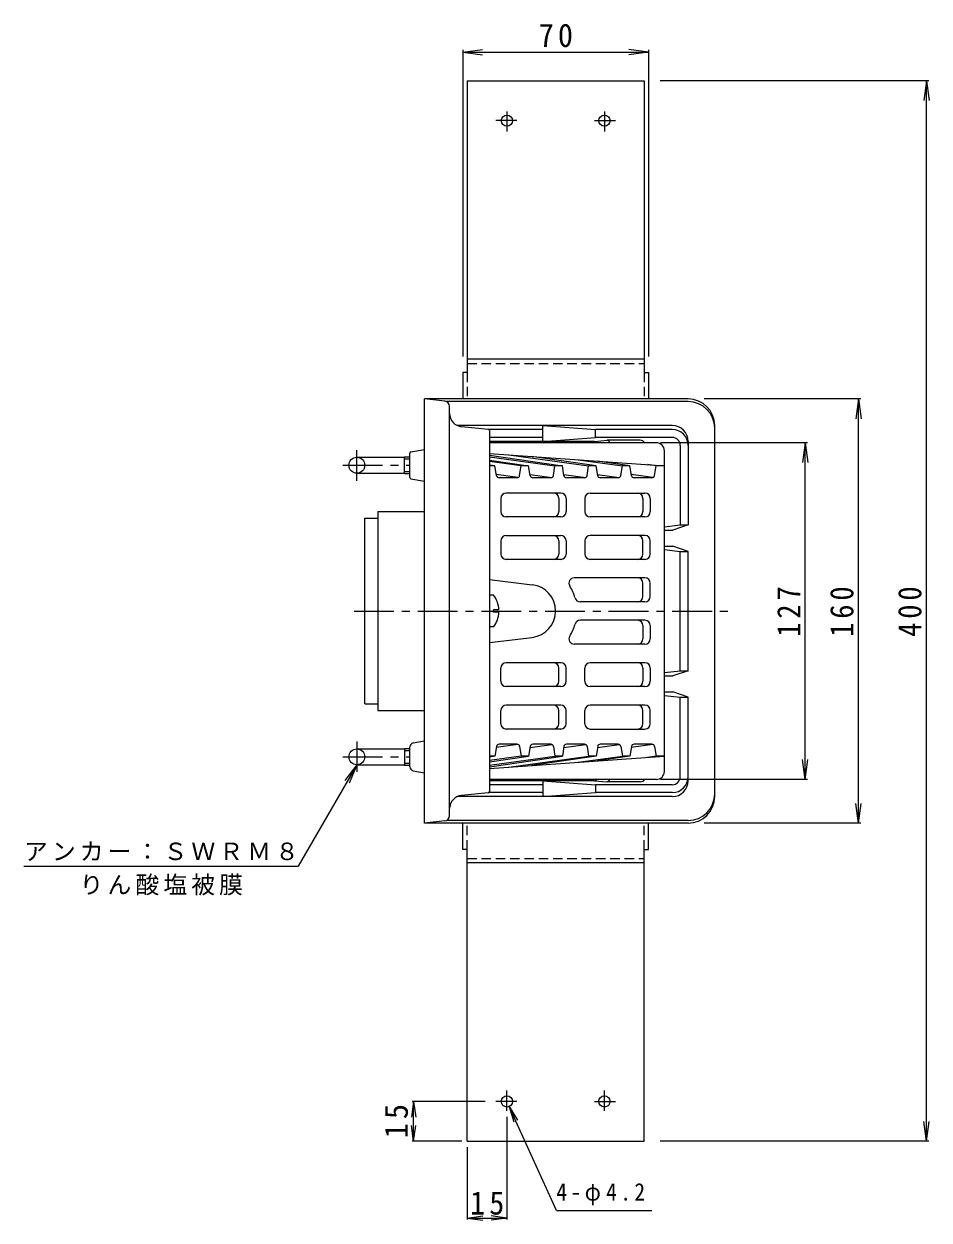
# Model space of a CAD drawing. Units: millimetres, scale not verified. Extents: x -626 to 748, y -582 to 489.
# Drawn here: x -589.4 to -247.9, y 5 to 456.2 of the extents above; entities that cross this region are included whole.
import ezdxf

# ---------------------------------------------------------------- set-up
doc = ezdxf.new("R2010")
doc.units = ezdxf.units.MM
doc.header["$LTSCALE"] = 3
doc.linetypes.add('CHAIN1', pattern=[8, 5, -1, 1, -1])
doc.linetypes.add('DASHED1', pattern=[1.8, 1.2, -0.6])
for name, color, linetype, lineweight in [('3-0', 4, 'Continuous', 9), ('3-2', 6, 'Continuous', 9), ('3-4', 7, 'Continuous', 9), ('3-5', 7, 'Continuous', 9), ('3-A', 2, 'Continuous', 9), ('3-B', 3, 'Continuous', 9), ('3-F', 7, 'Continuous', 9)]:
    doc.layers.add(name, color=color, linetype=linetype, lineweight=lineweight)
doc.styles.add('ＭＳ ゴシック', font='')
doc.styles.get('ＭＳ ゴシック').set_extended_font_data('MS Gothic')

msp = doc.modelspace()

# ---------------------------------------------------------------- linework, layer by layer
at = {"layer": '3-0'}
for p, q in [((-338.774, 314.726), (-438.274, 314.726)), ((-430.565, 313.914), (-438.274, 314.726)), ((-438.274, 154.726), (-438.274, 314.726)), ((-338.774, 313.726), (-429.904, 313.726)), ((-428.774, 157.526), (-428.774, 311.925)), ((-344.775, 304.726), (-425.902, 304.726)), ((-414.225, 303.271), (-424.272, 304.275)), ((-393.651, 303.226), (-414.062, 303.226)), ((-413.775, 302.773), (-413.775, 166.678)), ((-393.651, 304.726), (-373.775, 303.226)), ((-393.651, 298.726), (-393.651, 304.726)), ((-373.775, 300.226), (-373.775, 303.226)), ((-344.775, 303.226), (-373.775, 303.226)), ((-328.775, 164.726), (-328.775, 304.726)), ((-393.651, 300.226), (-413.775, 300.226)), ((-374.137, 298.726), (-413.775, 298.726)), ((-393.651, 298.726), (-373.775, 300.226)), ((-374.137, 298.726), (-369.37, 299.126)), ((-344.774, 300.226), (-373.775, 300.226)), ((-356.884, 299.126), (-369.37, 299.126)), ((-338.775, 298.726), (-338.775, 267.226)), ((-443.774, 285.143), (-443.774, 294.308)), ((-443.364, 294.8), (-438.274, 295.726)), ((-341.775, 297.226), (-341.775, 267.226)), ((-463.774, 292.725), (-445.774, 292.725)), ((-445.774, 286.551), (-445.774, 292.9)), ((-445.774, 292.9), (-443.774, 292.9)), ((-445.774, 292.086), (-443.774, 292.086)), ((-463.774, 286.725), (-445.774, 286.725)), ((-445.774, 287.366), (-443.774, 287.366)), ((-445.774, 286.551), (-443.774, 286.551)), ((-443.364, 284.651), (-438.274, 283.726)), ((-455.826, 272.226), (-438.274, 272.226)), ((-455.826, 272.226), (-455.826, 197.226)), ((-460.774, 199.726), (-460.774, 269.726)), ((-460.774, 269.726), (-455.826, 269.726)), ((-347.774, 266.554), (-341.775, 267.226)), ((-338.775, 267.226), (-344.514, 265.226)), ((-341.775, 267.226), (-338.775, 267.226)), ((-347.774, 265.226), (-344.514, 265.226)), ((-347.774, 259.226), (-344.514, 259.226)), ((-347.774, 257.897), (-341.775, 257.226)), ((-338.775, 257.226), (-344.514, 259.226)), ((-341.775, 257.226), (-338.775, 257.226)), ((-341.775, 212.226), (-341.775, 257.226)), ((-338.775, 212.226), (-338.775, 257.226)), ((-347.774, 211.554), (-341.775, 212.226)), ((-338.775, 212.226), (-344.514, 210.226)), ((-341.775, 212.226), (-338.775, 212.226)), ((-347.774, 210.226), (-344.514, 210.226)), ((-347.774, 204.225), (-344.514, 204.225)), ((-338.775, 202.225), (-344.514, 204.225)), ((-460.774, 199.726), (-455.826, 199.726)), ((-347.774, 202.897), (-341.775, 202.225)), ((-341.775, 202.225), (-338.775, 202.225)), ((-341.775, 172.225), (-341.775, 202.225)), ((-338.775, 170.725), (-338.775, 202.225)), ((-455.826, 197.226), (-438.274, 197.226)), ((-442.543, 184.949), (-438.274, 185.726)), ((-463.774, 182.726), (-445.774, 182.726)), ((-445.774, 182.901), (-445.774, 176.551)), ((-445.774, 182.901), (-443.774, 182.901)), ((-445.774, 182.085), (-443.774, 182.085)), ((-443.774, 175.977), (-443.774, 183.474)), ((-463.774, 176.726), (-445.774, 176.726)), ((-445.774, 177.366), (-443.774, 177.366)), ((-445.774, 176.551), (-443.774, 176.551)), ((-442.543, 174.502), (-438.274, 173.726)), ((-374.137, 170.725), (-413.775, 170.725)), ((-393.651, 169.225), (-413.775, 169.225)), ((-393.651, 170.726), (-373.775, 169.225)), ((-393.651, 170.725), (-393.651, 164.726)), ((-374.137, 170.725), (-369.37, 170.326)), ((-373.775, 169.225), (-373.775, 166.226)), ((-344.774, 169.225), (-373.775, 169.225)), ((-356.884, 170.326), (-369.37, 170.326)), ((-344.775, 164.726), (-425.902, 164.726)), ((-414.225, 166.18), (-424.272, 165.176)), ((-393.651, 166.226), (-414.062, 166.226)), ((-393.651, 164.726), (-373.775, 166.226)), ((-344.775, 166.226), (-373.775, 166.226)), ((-430.565, 155.537), (-438.274, 154.726)), ((-338.774, 154.726), (-438.274, 154.726)), ((-338.774, 155.726), (-429.904, 155.726))]:
    msp.add_line(p, q, dxfattribs=at)
at = {"layer": '3-0', "linetype": 'CHAIN1'}
for p, q in [((-463.774, 283.888), (-463.774, 295.385)), ((-469.125, 289.726), (-443.774, 289.726)), ((-464.789, 234.726), (-321.231, 234.726)), ((-463.774, 185.563), (-463.774, 174.066)), ((-469.125, 179.726), (-443.774, 179.726))]:
    msp.add_line(p, q, dxfattribs=at)
at = {"layer": '3-0'}
for centre in [(-463.774, 289.726), (-463.774, 179.726)]:
    msp.add_circle(centre, 3, dxfattribs=at)
for centre, radius, start, end in [((-430.774, 311.925), 2, 0, 83.99091), ((-338.774, 304.726), 10, 0, 90), ((-338.774, 303.726), 10, 0, 90), ((-423.774, 309.251), 5, 180, 264.28949), ((-414.274, 302.773), 0.5, 0, 84.28912), ((-344.775, 298.726), 6, 0, 90), ((-344.775, 297.226), 6, 0, 90), ((-374.137, 297.726), 1, 29.99487, 90), ((-369.37, 298.126), 1, 5.73828, 90), ((-356.884, 297.126), 2, 33.3649, 90), ((-344.774, 297.226), 3, 0, 90), ((-443.274, 294.308), 0.5, 100.30713, 180), ((-443.274, 285.143), 0.5, 180, 259.69287), ((-442.274, 183.474), 1.5, 100.30553, 180), ((-442.274, 175.977), 1.5, 180, 259.69447), ((-344.775, 172.226), 6, 270, 0), ((-344.774, 172.225), 3, 270, 0), ((-374.137, 171.726), 1, 270, 330.00247), ((-369.37, 171.326), 1, 270, 354.26031), ((-356.884, 172.326), 2, 270, 326.63452), ((-344.775, 170.725), 6, 270, 0), ((-423.774, 160.201), 5, 95.71051, 180), ((-414.274, 166.678), 0.5, 275.71088, 0), ((-338.774, 165.726), 10, 270, 0), ((-338.774, 164.726), 10, 270, 0), ((-430.774, 157.526), 2, 276.00909, 0)]:
    msp.add_arc(centre, radius, start, end, dxfattribs=at)
at = {"layer": '3-2'}
for p, q in [((-350.774, 298.226), (-413.775, 298.226)), ((-413.775, 294.155), (-347.774, 289.507)), ((-413.775, 293.492), (-386.242, 289.507)), ((-406.41, 293.637), (-376.343, 289.507)), ((-347.774, 174.226), (-347.774, 295.226)), ((-413.775, 292.9), (-389.071, 289.507)), ((-413.775, 291.651), (-398.97, 289.507)), ((-401.799, 289.507), (-413.775, 291.153)), ((-411.698, 289.507), (-413.775, 289.809)), ((-411.698, 289.507), (-413.775, 289.507)), ((-411.108, 285.824), (-411.698, 289.507)), ((-402.358, 285.832), (-401.799, 289.507)), ((-398.97, 289.507), (-401.799, 289.507)), ((-398.38, 285.824), (-398.97, 289.507)), ((-373.515, 289.507), (-397.906, 293.038)), ((-389.63, 285.832), (-389.071, 289.507)), ((-386.242, 289.507), (-389.071, 289.507)), ((-385.652, 285.824), (-386.242, 289.507)), ((-380.27, 291.796), (-363.616, 289.507)), ((-376.903, 285.832), (-376.343, 289.507)), ((-373.515, 289.507), (-376.343, 289.507)), ((-372.924, 285.824), (-373.515, 289.507)), ((-360.787, 289.507), (-373.1, 291.291)), ((-364.175, 285.832), (-363.616, 289.507)), ((-360.787, 289.507), (-363.616, 289.507)), ((-360.196, 285.824), (-360.787, 289.507)), ((-350.888, 289.507), (-354.129, 289.955)), ((-351.447, 285.832), (-350.888, 289.507)), ((-347.774, 289.507), (-350.888, 289.507)), ((-402.984, 285.051), (-411.164, 286.175)), ((-403.347, 284.982), (-410.12, 284.982)), ((-398.436, 286.174), (-390.256, 285.051)), ((-390.619, 284.982), (-397.393, 284.982)), ((-385.708, 286.174), (-377.528, 285.051)), ((-377.891, 284.982), (-384.665, 284.982)), ((-372.98, 286.175), (-364.8, 285.051)), ((-365.163, 284.982), (-371.937, 284.982)), ((-352.072, 285.051), (-360.253, 286.18)), ((-352.435, 284.982), (-359.209, 284.982)), ((-409.473, 277.225), (-409.473, 272.226)), ((-386.81, 279.225), (-407.473, 279.225)), ((-387.56, 277.225), (-387.56, 272.226)), ((-384.81, 277.225), (-384.81, 272.226)), ((-377.739, 277.225), (-377.739, 272.226)), ((-375.739, 279.225), (-355.078, 279.225)), ((-355.828, 277.225), (-355.828, 272.226)), ((-353.078, 277.225), (-353.078, 272.226)), ((-386.81, 270.226), (-407.473, 270.226)), ((-355.078, 270.226), (-375.739, 270.226)), ((-407.473, 263.226), (-386.81, 263.226)), ((-355.078, 263.226), (-375.739, 263.226)), ((-409.473, 261.226), (-409.473, 256.226)), ((-387.56, 261.226), (-387.56, 256.226)), ((-384.81, 261.226), (-384.81, 256.226)), ((-377.739, 261.226), (-377.739, 256.226)), ((-355.828, 256.226), (-355.828, 261.226)), ((-353.078, 256.226), (-353.078, 261.226)), ((-386.81, 254.226), (-407.473, 254.226)), ((-355.078, 254.226), (-375.739, 254.226)), ((-413.775, 246.605), (-397.578, 244.654)), ((-355.078, 247.226), (-381.752, 247.226)), ((-355.828, 240.226), (-355.828, 245.226)), ((-353.078, 240.226), (-353.078, 245.226)), ((-355.078, 238.226), (-379.546, 238.226)), ((-355.078, 231.226), (-379.546, 231.226)), ((-355.828, 229.226), (-355.828, 224.226)), ((-353.078, 229.226), (-353.078, 224.226)), ((-413.775, 222.846), (-397.578, 224.797)), ((-355.078, 222.226), (-381.752, 222.226)), ((-409.473, 208.226), (-409.473, 213.226)), ((-386.81, 215.226), (-407.473, 215.226)), ((-387.56, 208.226), (-387.56, 213.226)), ((-384.81, 208.226), (-384.81, 213.226)), ((-377.739, 208.226), (-377.739, 213.226)), ((-355.078, 215.226), (-375.739, 215.226)), ((-355.828, 213.226), (-355.828, 208.226)), ((-353.078, 213.226), (-353.078, 208.226)), ((-386.81, 206.226), (-407.473, 206.226)), ((-355.078, 206.226), (-375.739, 206.226)), ((-386.81, 199.226), (-407.473, 199.226)), ((-355.078, 199.226), (-375.739, 199.226)), ((-409.473, 192.226), (-409.473, 197.226)), ((-387.56, 192.226), (-387.56, 197.226)), ((-384.81, 192.226), (-384.81, 197.226)), ((-377.739, 192.226), (-377.739, 197.226)), ((-355.828, 192.226), (-355.828, 197.226)), ((-353.078, 192.226), (-353.078, 197.226)), ((-386.81, 190.226), (-407.473, 190.226)), ((-375.739, 190.226), (-355.078, 190.226)), ((-411.108, 183.627), (-411.698, 179.944)), ((-402.984, 184.4), (-411.164, 183.276)), ((-403.347, 184.469), (-410.12, 184.469)), ((-402.358, 183.619), (-401.799, 179.944)), ((-398.38, 183.627), (-398.97, 179.944)), ((-398.436, 183.277), (-390.256, 184.4)), ((-390.619, 184.469), (-397.393, 184.469)), ((-389.63, 183.619), (-389.071, 179.944)), ((-385.652, 183.627), (-386.242, 179.944)), ((-385.708, 183.277), (-377.528, 184.4)), ((-377.891, 184.469), (-384.665, 184.469)), ((-376.903, 183.619), (-376.343, 179.944)), ((-372.924, 183.627), (-373.515, 179.944)), ((-372.98, 183.276), (-364.8, 184.4)), ((-365.163, 184.469), (-371.937, 184.469)), ((-364.175, 183.619), (-363.616, 179.944)), ((-360.196, 183.627), (-360.787, 179.944)), ((-352.072, 184.4), (-360.253, 183.271)), ((-352.435, 184.469), (-359.209, 184.469)), ((-351.447, 183.619), (-350.888, 179.944)), ((-411.698, 179.944), (-413.775, 179.944)), ((-411.698, 179.944), (-413.775, 179.642)), ((-401.799, 179.944), (-413.775, 178.298)), ((-413.775, 177.8), (-398.97, 179.944)), ((-413.775, 176.551), (-389.071, 179.944)), ((-413.775, 175.959), (-386.242, 179.944)), ((-413.775, 175.296), (-347.774, 179.944)), ((-406.41, 175.815), (-376.343, 179.944)), ((-398.97, 179.944), (-401.799, 179.944)), ((-373.515, 179.944), (-397.906, 176.413)), ((-386.242, 179.944), (-389.071, 179.944)), ((-380.27, 177.655), (-363.616, 179.944)), ((-373.515, 179.944), (-376.343, 179.944)), ((-360.787, 179.944), (-373.1, 178.16)), ((-360.787, 179.944), (-363.616, 179.944)), ((-350.888, 179.944), (-354.129, 179.496)), ((-347.774, 179.944), (-350.888, 179.944)), ((-350.774, 171.226), (-413.775, 171.226))]:
    msp.add_line(p, q, dxfattribs=at)
for centre, radius, start, end in [((-350.774, 295.226), 3, 0, 90), ((-410.12, 285.982), 1, 189.10832, 270), ((-403.347, 285.982), 1, 270, 351.35139), ((-397.393, 285.982), 1, 189.10832, 270), ((-390.619, 285.982), 1, 270, 351.34837), ((-384.665, 285.982), 1, 189.10832, 270), ((-377.891, 285.982), 1, 270, 351.34837), ((-371.937, 285.982), 1, 189.10832, 270), ((-365.163, 285.982), 1, 270, 351.35139), ((-359.209, 285.982), 1, 189.10832, 270), ((-352.435, 285.982), 1, 270, 351.34837), ((-407.473, 277.225), 2, 90, 180), ((-389.56, 277.225), 2, 0, 90), ((-386.81, 277.225), 2, 0, 90), ((-375.739, 277.225), 2, 90, 180), ((-357.828, 277.225), 2, 0, 90), ((-355.078, 277.225), 2, 0, 90), ((-407.473, 272.226), 2, 180, 270), ((-389.56, 272.226), 2, 270, 0), ((-386.81, 272.226), 2, 270, 0), ((-375.739, 272.226), 2, 180, 270), ((-357.828, 272.226), 2, 270, 0), ((-355.078, 272.226), 2, 270, 0), ((-407.473, 261.226), 2, 90, 180), ((-389.56, 261.226), 2, 0, 90), ((-386.81, 261.226), 2, 0, 90), ((-375.739, 261.226), 2, 90, 180), ((-357.828, 261.226), 2, 0, 90), ((-355.078, 261.226), 2, 0, 90), ((-407.473, 256.226), 2, 180, 270), ((-389.56, 256.226), 2, 270, 0), ((-386.81, 256.226), 2, 270, 0), ((-375.739, 256.226), 2, 180, 270), ((-357.828, 256.226), 2, 270, 0), ((-355.078, 256.226), 2, 270, 0), ((-398.774, 234.726), 10, 276.86995, 83.12791), ((-381.752, 245.226), 2, 90, 211.66814), ((-398.774, 234.726), 18, 15.96194, 31.66817), ((-357.828, 245.226), 2, 0, 90), ((-355.078, 245.226), 2, 0, 90), ((-379.546, 240.226), 2, 195.96255, 270), ((-357.828, 240.226), 2, 270, 0), ((-355.078, 240.226), 2, 270, 0), ((-379.546, 229.226), 2, 90, 164.03745), ((-357.828, 229.226), 2, 0, 90), ((-355.078, 229.226), 2, 0, 90), ((-398.774, 234.726), 18, 328.33183, 344.03806), ((-381.752, 224.226), 2, 148.33186, 270), ((-357.828, 224.226), 2, 270, 0), ((-355.078, 224.226), 2, 270, 0), ((-407.473, 213.226), 2, 90, 180), ((-389.56, 213.226), 2, 0, 90), ((-386.81, 213.226), 2, 0, 90), ((-375.739, 213.226), 2, 90, 180), ((-357.828, 213.226), 2, 0, 90), ((-355.078, 213.226), 2, 0, 90), ((-407.473, 208.226), 2, 180, 270), ((-389.56, 208.226), 2, 270, 0), ((-386.81, 208.226), 2, 270, 0), ((-375.739, 208.226), 2, 180, 270), ((-357.828, 208.226), 2, 270, 0), ((-355.078, 208.226), 2, 270, 0), ((-407.473, 197.226), 2, 90, 180), ((-389.56, 197.226), 2, 0, 90), ((-386.81, 197.226), 2, 0, 90), ((-375.739, 197.226), 2, 90, 180), ((-357.828, 197.226), 2, 0, 90), ((-355.078, 197.226), 2, 0, 90), ((-407.473, 192.226), 2, 180, 270), ((-389.56, 192.226), 2, 270, 0), ((-386.81, 192.226), 2, 270, 0), ((-375.739, 192.226), 2, 180, 270), ((-357.828, 192.226), 2, 270, 0), ((-355.078, 192.226), 2, 270, 0), ((-410.12, 183.469), 1, 90, 170.89168), ((-403.347, 183.469), 1, 8.65001, 90), ((-397.393, 183.469), 1, 90, 170.89168), ((-390.619, 183.469), 1, 8.65022, 90), ((-384.665, 183.469), 1, 90, 170.89168), ((-377.891, 183.469), 1, 8.65022, 90), ((-371.937, 183.469), 1, 90, 170.89168), ((-365.163, 183.469), 1, 8.65001, 90), ((-359.209, 183.469), 1, 90, 170.89168), ((-352.435, 183.469), 1, 8.65022, 90), ((-350.774, 174.226), 3, 270, 0)]:
    msp.add_arc(centre, radius, start, end, dxfattribs=at)
at = {"layer": '3-4'}
for p, q in [((-423.775, 445.578), (-416.339, 446.557)), ((-423.775, 446.478), (-423.775, 330.726)), ((-423.775, 445.578), (-353.775, 445.578)), ((-423.775, 445.578), (-416.339, 444.599)), ((-353.775, 445.578), (-361.21, 446.557)), ((-353.775, 445.578), (-361.21, 444.599)), ((-353.775, 446.478), (-353.775, 330.726)), ((-247.979, 434.726), (-349.375, 434.726)), ((-248.879, 434.726), (-249.858, 427.29)), ((-248.879, 34.726), (-248.879, 434.726)), ((-248.879, 434.726), (-247.9, 427.29)), ((-273.615, 314.726), (-332.774, 314.726)), ((-274.515, 314.726), (-275.494, 307.29)), ((-274.515, 154.726), (-274.515, 314.726)), ((-274.515, 314.726), (-273.536, 307.29)), ((-293.755, 298.226), (-349.213, 298.226)), ((-294.655, 298.226), (-295.634, 290.79)), ((-294.655, 171.226), (-294.655, 298.226)), ((-294.655, 298.226), (-293.676, 290.79)), ((-294.655, 171.226), (-295.634, 178.661)), ((-294.655, 171.226), (-293.676, 178.661)), ((-293.755, 171.226), (-349.213, 171.226)), ((-274.515, 154.726), (-275.494, 162.161)), ((-274.515, 154.726), (-273.536, 162.161)), ((-273.615, 154.726), (-332.774, 154.726)), ((-406.313, 47.81), (-404.57, 42.069)), ((-248.879, 34.726), (-249.858, 42.161)), ((-248.879, 34.726), (-247.9, 42.161)), ((-247.979, 34.726), (-349.375, 34.726)), ((-388.503, 8.525), (-352.503, 8.525))]:
    msp.add_line(p, q, dxfattribs=at)
msp.add_lwpolyline([(-388.503, 8.525), (-406.313, 47.81), (-403.144, 42.716)], dxfattribs=at)
at = {"layer": '3-5'}
for p, q in [((-463.774, 176.726), (-485.88, 138.437)), ((-463.774, 176.726), (-468.34, 170.776)), ((-463.774, 176.726), (-466.645, 169.797)), ((-589.38, 138.437), (-485.88, 138.437))]:
    msp.add_line(p, q, dxfattribs=at)
at = {"layer": '3-A'}
for p, q in [((-412.174, 240.725), (-413.775, 240.725)), ((-412.174, 234.247), (-412.174, 235.205)), ((-410.186, 235.205), (-412.174, 235.205)), ((-410.186, 234.247), (-412.174, 234.247)), ((-412.174, 228.726), (-413.775, 228.726))]:
    msp.add_line(p, q, dxfattribs=at)
for start, end in [(2.74535, 36.86935), (323.13013, 357.2541)]:
    msp.add_arc((-420.174, 234.726), 10, start, end, dxfattribs=at)
at = {"layer": '3-B'}
for p, q in [((-422.175, 434.726), (-355.375, 434.726)), ((-422.175, 434.726), (-422.175, 324.726)), ((-355.375, 434.726), (-355.375, 324.726)), ((-355.375, 329.726), (-422.175, 329.726)), ((-422.175, 324.726), (-423.775, 324.726)), ((-423.775, 324.726), (-423.775, 314.726)), ((-355.375, 324.726), (-353.775, 324.726)), ((-353.775, 324.726), (-353.775, 314.726)), ((-423.775, 144.725), (-423.775, 154.726)), ((-353.775, 144.725), (-353.775, 154.726)), ((-422.175, 144.725), (-423.775, 144.725)), ((-422.175, 34.726), (-422.175, 144.725)), ((-355.375, 144.725), (-353.775, 144.725)), ((-355.375, 34.726), (-355.375, 144.725)), ((-355.375, 139.725), (-422.175, 139.725)), ((-422.175, 34.726), (-355.375, 34.726))]:
    msp.add_line(p, q, dxfattribs=at)
at = {"layer": '3-B', "linetype": 'CHAIN1'}
for p, q in [((-403.479, 419.726), (-411.342, 419.726)), ((-407.175, 423.222), (-407.175, 415.657)), ((-374.07, 419.726), (-366.207, 419.726)), ((-370.375, 423.222), (-370.375, 415.657)), ((-403.479, 49.726), (-411.342, 49.726)), ((-407.175, 46.229), (-407.175, 53.794)), ((-374.07, 49.726), (-366.207, 49.726)), ((-370.375, 46.229), (-370.375, 53.794))]:
    msp.add_line(p, q, dxfattribs=at)
at = {"layer": '3-B', "linetype": 'DASHED1'}
for p, q in [((-422.175, 328.126), (-355.375, 328.126)), ((-422.175, 324.726), (-422.175, 314.726)), ((-355.375, 324.726), (-355.375, 314.726)), ((-422.175, 144.725), (-422.175, 154.726)), ((-355.375, 144.725), (-355.375, 154.726)), ((-422.175, 141.325), (-355.375, 141.325))]:
    msp.add_line(p, q, dxfattribs=at)
at = {"layer": '3-B'}
for centre in [(-407.175, 419.726), (-370.375, 419.726), (-407.175, 49.726), (-370.375, 49.726)]:
    msp.add_circle(centre, 2.1, dxfattribs=at)
at = {"layer": '3-F'}
for p, q in [((-442.351, 49.726), (-443.134, 43.777)), ((-415.342, 49.726), (-442.951, 49.726)), ((-442.351, 34.726), (-442.351, 49.726)), ((-442.351, 49.726), (-441.568, 43.777)), ((-442.351, 34.726), (-443.134, 40.674)), ((-442.351, 34.726), (-441.568, 40.674)), ((-407.175, 43.967), (-407.175, 5.155)), ((-424.16, 34.726), (-442.951, 34.726)), ((-422.175, 32.438), (-422.175, 5.155)), ((-422.175, 5.755), (-416.226, 6.538)), ((-422.175, 5.755), (-407.175, 5.755)), ((-422.175, 5.755), (-416.226, 4.972)), ((-407.175, 5.755), (-413.123, 6.538)), ((-407.175, 5.755), (-413.123, 4.972))]:
    msp.add_line(p, q, dxfattribs=at)

# ---------------------------------------------------------------- texts
at = {"layer": '3-4', "color": 2, "insert": (-395.15, 447.378), "char_height": 8.798, "attachment_point": 7, "style": 'ＭＳ ゴシック'}
msp.add_mtext('\\T1.27;\\W0.95;70', dxfattribs=at)
at = {"layer": '3-4', "color": 2, "char_height": 8.798, "attachment_point": 7, "rotation": 90, "style": 'ＭＳ ゴシック'}
for s, insert in [('\\T1.27;\\W0.9;127', (-296.455, 224.976)), ('\\T1.27;\\W0.9;160', (-276.315, 224.976)), ('\\T1.27;\\W0.9;400', (-250.679, 224.976))]:
    msp.add_mtext(s, dxfattribs=dict(at, insert=insert))
at = {"layer": '3-4', "insert": (-388.503, 10.525), "char_height": 6.598, "attachment_point": 7, "style": 'ＭＳ ゴシック'}
msp.add_mtext('\\T1.32;\\W0.9;4-φ4.2', dxfattribs=at)
at = {"layer": '3-5', "char_height": 6.598, "attachment_point": 7, "style": 'ＭＳ ゴシック'}
for s, insert in [('\\T1.17;アンカー：ＳＷＲＭ８', (-589.38, 140.437)), ('\\T1.17;りん酸塩被膜', (-568.38, 127.437))]:
    msp.add_mtext(s, dxfattribs=dict(at, insert=insert))
at = {"layer": '3-F', "color": 2, "insert": (-444.404, 35.851), "char_height": 8.798, "attachment_point": 7, "rotation": 90, "style": 'ＭＳ ゴシック'}
msp.add_mtext('\\T1.27;\\W0.95;15', dxfattribs=at)
at = {"layer": '3-F', "color": 2, "insert": (-421.05, 6.904), "char_height": 8.798, "attachment_point": 7, "style": 'ＭＳ ゴシック'}
msp.add_mtext('\\T1.27;\\W0.95;15', dxfattribs=at)

doc.saveas('drawing.dxf')
